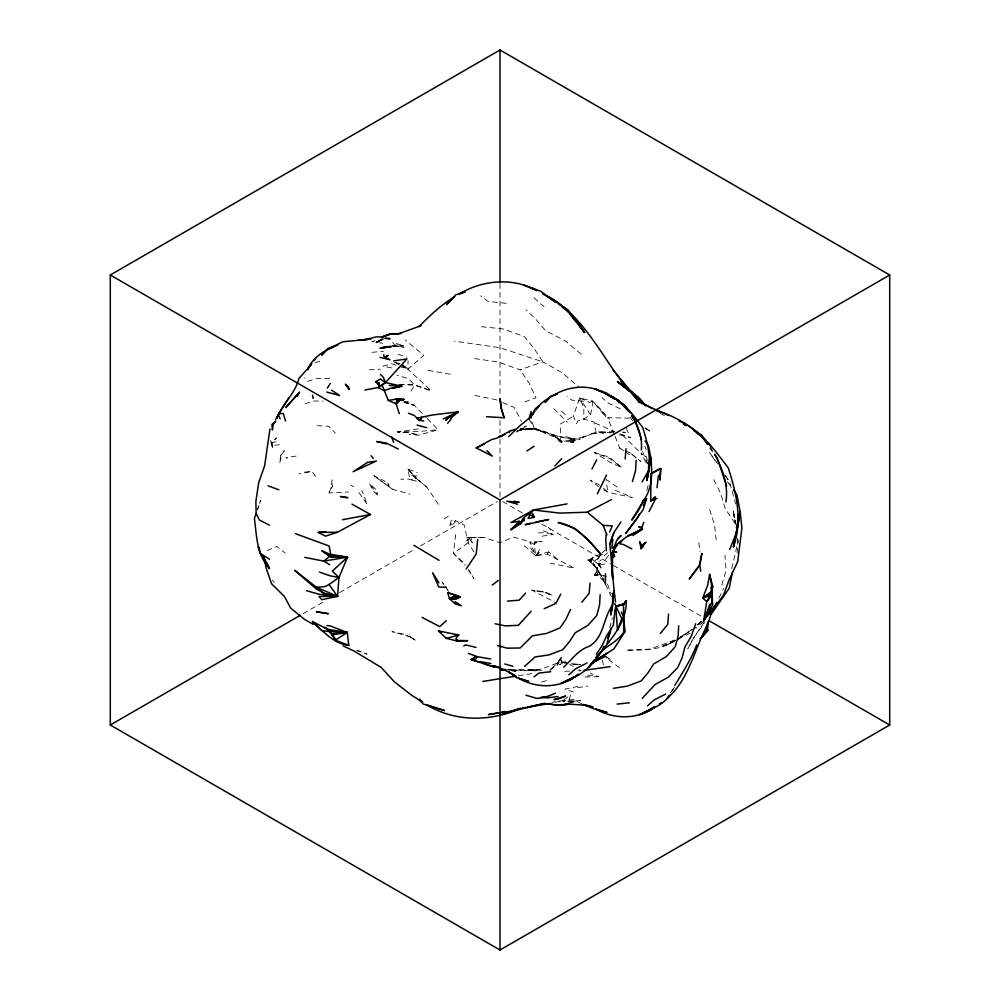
<?xml version="1.0" encoding="UTF-8"?>
<svg xmlns="http://www.w3.org/2000/svg" width="1000" height="1000" viewBox="0 0 1000 1000"><rect width="100%" height="100%" fill="white"/><g stroke="black" fill="none" stroke-linecap="round" stroke-linejoin="round"><path stroke-width="0.75" stroke-dasharray="5 3.75" d="M399.087 384.6L413.913 384.837L431.225 390.712L407.9 369.263L408.062 360.775M592.575 401.062L592.275 407.438L590.45 414.812L583.8 419.15L577.962 420.887L576.55 423.475L573.35 416.125L579.675 397.9L592.575 401.062L601.8 410.6L606.013 417.137L592.575 401.062L589.65 402.45L579.675 397.9L583.85 407.7L583.8 419.15L594.038 422.013L596.025 432.537L582.675 437.275L586.5 435.775C565.675 444.85 545.5 428.625 525.538 428.6L520 428.612L524.987 429.487L534.575 428.438L553.175 434.812L569.75 438.8L579.788 439.15L586.5 435.775M272.4 447.788L272.7 442.463L276.45 437.775L271.212 443.062L272.4 447.788L270.538 440.213M473.9 551.875L468.2 542.712L468.263 537.413L466.65 540.988L470.763 537.413L484.5 537.575L499.775 542.675L513.725 537.112L529.925 541.788L534.225 544.362L535.75 555.812L547.413 554.125L574.487 568.25L550.337 563.162M737.1 553.138L738.025 541.487L737.45 537.225M517.737 430.913C531.962 425.2 548 430.737 559.2 440.188L560.163 439.663L560.6 435.1L560.188 424.125L573.35 416.125M534.225 544.362L534.675 541.938L542.062 541.375L534.513 542.013L536.862 542.2L534.225 544.362L534.675 541.938M455.75 534.475L453.375 553.375L464.787 565.225M597.562 567.825L597.125 570.95L594.438 575.538L597.587 574.525L603.95 575.913M329.1 492.962L331 487.775L332.113 479.825L332.4 486.5L329.1 492.962L348.488 492.013M573.062 442.088L573.962 441.662L571.65 442.287L567.825 441.225L574.963 439.237L573.05 440.737L569.75 438.8L573.062 442.088L574.963 439.237L563.312 441.375L559.462 439.95L563.25 441.512L573.088 441.925L574.087 443.175L573.088 441.925L574.963 439.237L563.938 435.887M731.787 568.575L738.025 541.487L737.55 538.5M271.212 443.062L271.475 441.938M609.725 627.875L612.362 617.663M550.087 669.85L557.812 662.725L560.95 657.212L557.812 662.725L549.95 670.062M646.762 490.55L648.863 483.025M721.825 584.987L726.062 570.413L724.975 555.112M569 699.887L570.65 694.975L562.463 700.713L553.837 702.575M257.325 510.062L260.775 500.337L257.688 509.025M594.963 560.513L597.788 558.975L600.225 554.825M559.212 660.875L557.487 664.938L549.1 670.812M718.9 598.125L723.637 588.438M455.5 520.688L454.025 523.55L449.875 525.6L451.062 520.938L452.35 520.125L449.875 525.6L455.5 520.688L464.412 525.225L466.838 537.413L484.5 537.575M547.413 554.125L548.575 551.888L558.275 559.963M601 553.875L593.362 557.288L590.025 561L595.75 567.087L604.125 579.163M595.363 573.825L594.888 574.587L597.725 575.775L597.112 567.513L597.137 570.337L594.888 574.587L597.725 575.775L606.388 583.088M560.325 659.488L561.5 657.425L557.812 662.725L557.487 664.938L560.875 660.113L560.562 658.775L561.55 661.225L560.875 660.113L566.888 662.812L559.538 664.712L562.487 662.9L566.888 662.812M524.325 545.8L535.75 555.812L540 548.9M597.788 558.975L600.188 555.15M671.875 691.175L675.075 686.275M670.612 692.812L674.862 686.45M704 622.45L693.3 638.413L687.8 648.85L693.3 638.413L704.55 622.7M410.988 391.037L414.663 385L431.225 390.712M608.612 555.45L605.562 559.388L608.025 557.4M561.3 442.612L561.938 442.463L555.438 436.613L560.163 439.663M697.6 624.888L702.825 619.225M535.75 555.812L540.25 551.263L535.75 555.812L530.962 548.3L529.925 541.788L535.75 555.812L548.575 551.888M595.513 574.462L594.438 575.538L597.587 574.525L606.65 576.538M702.038 621.312L693.863 628.938L677.962 638.787M602.112 552.863L605.462 549.8M331 487.775L332.4 486.5M703.5 621.688L696.025 628.2M604.263 555.812L607.55 552.863M399.162 366.275L407.9 369.263L423.713 355.325L405.275 339.95M605.575 584.188L595.75 567.087L591.638 562.325L591.163 558.812L588.387 560.212L590.6 562.163L588.387 560.212L591.188 558.625L597.15 563.263L601.25 559.775M677.35 640.3L691.3 629.5M697.175 624.925L703.062 620.35M468.2 542.712L453.375 553.375L466.025 564.812M600.95 567.975L599.4 564.525L598.35 565.275L597.15 563.263L600.887 563.387L599.062 564.012L597.15 563.263L600.95 567.975L599.062 564.012M598.688 556.7L602.8 553.925M680.45 637.038L691.75 629.612M444.175 518.862L450.625 514.663M468.575 538.375L470.763 537.413L472.5 542.938L468.263 537.413M591.188 558.625L593.362 557.288M516.188 432.075L526.213 425.975L520.775 428.4M303.125 613.675L324.7 601.213M339.525 592.65L415.05 549.05M420.438 545.938L497.3 501.562M675.088 640.413C660.775 650.438 642.788 650.35 626 650.188L649.688 649.125L676.688 639.513L690.2 633.225M667.425 644.7L675.238 640.3L667.425 644.7L660.987 646.85L674.788 640.013M683.062 635.913L680.3 637.275M675.062 640.275L668.4 643.925L674.788 641.338M416.337 481.075L411.562 479.938L409.325 476.262L407.887 469.113L415.825 477.475L414.913 477.925L416.475 478.612L411.562 479.938L408.312 479.05L400.8 479.225M573.05 440.737L572.1 441.175L579.788 439.15M611.4 596.7C604.788 583.787 599.975 568.475 587.65 559.875L591.45 561.613L589.538 559.525L591.163 558.812M267.075 550.588L276.788 546.475L285.325 553.15M474.625 358.562L498.35 362.05L520.15 369.85L542.837 361.838L562.612 372.987L578.787 387.1M524.763 401.938L535.988 397.675L529.163 383.225L520.15 369.85M315.075 362.8L322.425 360.312M596.025 432.537L589.712 433.975L614.25 431.85M541.587 682.038L549.875 679.625M305.087 403.675L314.662 400.975L323.15 401.1M427.275 418.625L438.175 429.775L418.488 435.163L409.012 434.3M571.65 442.287L573.962 441.662M374.925 340.788L371.962 341.575L378.113 342.55M599.825 565.138L605.55 563.763M315.5 476.425L312.062 471.512L298.788 473.825M272.7 442.463L275.975 441.725M577.962 686.4L564.888 689.137L574.75 692.463M565.988 662.175C553.013 661.275 542.188 672.9 528.663 669.375L537.525 670.35L534.338 671L528.663 669.375L507.25 669.538M571.188 701.612L580.6 700.475L571.188 701.612L562.463 700.713L551.825 702.337M397.212 346.55L403.35 345.562L392.512 342.5L395.962 346.012L403.35 345.562L396.675 345.05L390.825 345.913L404.1 347.088L392.3 346.037M518.263 675.763L535.225 673.037M542.263 536.163L553.462 534.4L543.237 530.825M577.675 687.675L587.788 686.112M511.45 670.45L537.525 670.35M418.225 428.938L397.6 431.95L408.312 432.713L418.488 435.163L409.338 432.425L397.6 431.95L416.8 431.613L438.175 429.775M528.488 429.012L524.987 429.487L526.575 427.962L528.488 429.012L533.737 428.713L536.712 429.575L528.962 428.212M517.013 431.012L533.737 428.713L520.45 429.075M572.8 664.625L580.262 663.888M574 699.262L562.463 700.713L572.3 702.688M296.125 456.075L286.038 457.625M533.837 670.913L536.013 670.65L507.2 669.85M274.587 445.312L279.275 444.762M416.912 475.875L413.888 476.2L411.912 475.525L413.288 476.012L411.987 474.75M371.962 352.3L383.475 351.375M304.8 472.025L312.062 471.512M369.188 369.825L380.375 369.137M520.662 429.475L533.737 428.713M571.263 663.662L580.612 664.513M528.987 419.175L534.575 428.438L558.688 438.925L555.438 436.613L559.825 441.538L563.312 441.375M614.338 431.925L598.2 431.9L603.763 433.212M564.75 671.275L570.638 671.075M578 670.837L580.95 670.738L578.387 669.3M538.387 532.863L544.8 532.725L553.462 534.4M329.562 378.488L316.438 378.65L307.538 381.312L304.713 377.688M598.737 676.737L584.438 676.975L590.538 675.175L598.737 676.737L590.337 673.213M466.838 537.413L470.763 537.413L468.6 537.788L472.5 542.938M629.663 418.137L607.638 417.725L614.513 435.025M392.113 345.938L395.962 346.012M399.15 384.613L414.663 385L408.263 378.6L396.925 375.15M575.65 664.513L579.95 664.65M622.575 432.25L625.337 432.388L622.5 431.95M317.175 425.662L328.688 426.3L335.4 433.15M541.8 670.3L528.663 669.375L540.812 670.688M598.2 431.9L610.875 432.85M589.538 559.525L592.9 559.775M511.812 670.763L515.575 671.062L508.125 669.5M583.488 401.213L571.663 400.1L566.938 396.488M481.337 326.7L502.675 328.85L524.113 336.438L533.962 348.212L542.837 361.838L499.988 347.688L454.363 341.15M506.163 303.312L488.025 301.438L480.688 295.863M511.375 670.6L515.575 671.062L511.6 670.6M404.225 401.337L408.488 401.887L414.188 405.238L426.188 417.5M573.4 702.562L562.463 700.713L575.8 700.825L581.775 703.85M379.65 342.788L382.725 343.275M562.175 662.05L564.538 662.425M428.188 370.363L451.737 374.513M474.913 395.462L495.613 399.562L501.337 401.987M391.55 367.912L382.95 366.175L391.887 363.8L397.713 365.788M403.95 401.875L414.188 405.238L403.95 402.225M404.175 401.987L414.188 405.238L404.175 402.275M399.825 363.7L394.3 362.3L398.963 364.675M619.3 434.75L630.513 437.625L619.775 433.8M387.887 483.013L389.038 485.85L384.338 480.875L374.025 475.838L392.713 489.412L410.05 494.05M594.3 452.45L609.338 457.175L622.163 467.713L609.3 461.912L594.3 452.45L609.462 458.438L622.163 467.713M398.038 354.312L406.95 357.188M399.3 364.075L394.3 362.3L398.225 363.837M407.887 469.113L416.475 478.612L407.887 469.113L417.3 472.562M356.637 650.3L367 654.175L357.325 650.4M551.912 595.163L544.35 592.125L531.912 590.2L544.963 591.838L551.912 595.163L544.812 592.475L531.912 590.2L556.038 602.8M534.575 428.438L545.5 433.212L534.575 428.438L530.837 419.438M502.775 402.587L514.225 407.45L521.462 421.35M615.1 490.238L632.288 497.525L608.05 492.337L602.125 488.812M595.725 574.925L597.725 575.775L597.137 570.337M595.212 423.175L614.312 431.438M410.163 636.812L416.413 640.938L410.163 636.812L409.775 634.25M351.025 485.35L353.75 486.613M620.237 408.812L608.488 403.263L601.962 397.525M615.087 436.463L619.663 448L623.688 449.9M625.025 450.538L630.4 453.088L640.7 461.438L629.087 452.038L630.4 453.088M605.887 656.95L611.025 659.55L605.8 656.675M401.425 365.925L407.9 369.263L402.587 364.412M599.825 485.238L590.2 480.163L598.562 486.7M660.387 413.5L664.338 415.6M559.825 441.538L561.45 442.413L560.1 441.35M569.438 664.25L573.275 666.413M597.15 563.263L599.4 564.525M502.7 501.562L522.925 513.237M541.8 524.138L611.925 564.625M613.275 565.4L702.275 616.788M645.3 428.363L650.125 431.287L645.512 427.812M645.062 428.15L650.125 431.287L645.212 428.175M415.825 477.475L413.888 476.2L426.725 486.987L439.925 506.488M619.663 448L624.312 451.15M625.475 451.938L630.125 455.087M374.025 475.838L392.713 489.412M286.35 457.987L287.162 458.537M605.925 479.312L618.75 488.1M401.812 364.963L407.9 369.263M619.587 667.85L606.675 658.15L605.25 655.688M416.5 478.625L426.725 486.987M581.125 354.175L565.275 340.863L545.55 330.75L535.612 319.025L525.975 309.788M377.562 494.775L373.75 491.488L369.513 483.55L376.788 490.188L377.562 494.775L369.513 483.55M534.113 297.938L544.125 306.788M561.55 411.15L567.225 416.413M603.488 488.088L608.05 492.337L606.038 480.725M596.487 405.337L609.475 419.05M622.5 434.975L642.212 454.725L641.338 453.038L646.488 464.075M553.812 408.688L567.438 422.35M272.325 580.163L274.45 582.288M560.875 660.113L562.487 662.9M548.263 527.112L550.425 529.462M709.95 448.312L712.663 451.938M717.663 463.75L709.688 452.788L716.6 462.912M727.4 481.613L731.675 487.488M630.025 417.163L632.612 420.712M443.988 584.637L442.238 582.2L443.825 584.462M444.85 585.862L448.338 590.75M447 588.987L448.587 591.25M358.9 492.475L367.3 504.5L361.788 490.387M725.25 475.575L729.575 481.912L735.638 504.012M734.9 523.2L725.238 508.65L720.575 493.162L713.325 478.812M590.45 414.812L579.675 397.9M468.263 570.013L473.963 578.663L468.913 569.85M725.337 475.387L729.575 481.912M593.312 562.625L595.75 567.087L597.725 575.775M626.275 428.188L629.55 435.588M647.425 459.988L645.738 456.037L647.362 463.275M642.613 451.45L647.325 463.988M607.475 584L611.112 593.787M709.638 509.625L714.55 524.938L716.188 540.312M644.762 446.1L646.225 449.712M735.7 524.412L732.975 510.15L735.975 523.425L732.975 510.15L735.138 523.575M602.45 659.9L603.3 665.05M698.812 542.812L700.025 551.812M500 283.562L500 397.238M500 420.588L500 433.05M500 439.275L500 496.887M280.775 455.163L279.688 463.2L281.462 455.025L284.35 450.6L280.775 455.163M410.325 636.888L391.938 631.625L403.013 633.95L410.325 636.888"/><path stroke-width="1.5" d="M605.375 584.362L605.475 573.888M651 473.75L660.688 468.462L660.088 479.8L660.688 468.462L651 473.75L650.725 500.913L656.963 498.363M641.363 450.025C642.562 437.912 638.263 425.525 631.613 415.525M710.462 608.013L710.4 611.912L703.65 620.925L706.725 601.625L710.013 595.988M530.875 418.113L531.1 411.475L528.987 419.175M711.388 595.375L711.75 585.638L709.6 574.388L707.738 585.025L702.738 598.062L706.725 601.625L711.388 595.375L706.725 601.625M700.512 638.812L707.537 630.975L707.887 622.175M611.775 606.038L610.85 614.788L612.663 605.013L613.15 592.9L612.537 598.737M364.913 390.012L379.438 387.275L379.188 382.95L375.725 381.688L380.262 378.963L385.45 382.562L401.875 386.238L392.375 388.3M725.888 501.962C728.637 485.288 722.463 468.575 714.6 454.175L717.175 457.975L726.6 485.788M600.163 594.625L599.55 605.112L596.725 615.612L587.825 625.425L575.175 632.8L569.325 641.862L562.725 649.712L548.775 654.963L535.05 656.938L524.562 666.45M636.15 460.288L635.538 470.775L632.425 481.525M678.7 625.775L678.088 636.263L675.263 646.762L666.363 656.575L653.713 663.95L647.862 673.012L641.263 680.863L627.337 686.125L613.375 688.337M711.475 590.15L711.75 585.638L712.788 586.725L710.975 592.05L702.738 598.062L710.975 595.375M337.6 596.35L324.312 594.862L323.663 593.088L316.413 587.238L337.6 596.35L323.663 593.088L316 588.75L294.7 570.3L316.413 587.238L325.025 586.6L329.025 584.487L337.6 596.35L319 596.45L321.737 599.7L337.6 596.35L338.938 577.562L347.525 557.137L330.7 554.4L329.137 546L295.487 533.688M710.95 596.3L711.175 593.25M711.525 588.688L711.75 585.638L712.638 605.013L703.65 620.925L709.9 604.212M711.525 588.5L711.75 585.638L711.762 602.2L703.65 620.925L710.113 608.1L709.062 614.025M590.013 583.062L589.175 593.275L581.838 602.288M625.163 458.938L626 448.725M648.025 471.262L646.838 480.45C652.225 462.6 648.213 444.538 642.65 427.362C633.088 415.325 624.012 401.275 609.087 395.45M668.538 614.212L667.712 624.425L660.362 633.438M700.362 638.688L707.075 630.55L707.625 622.238M312.5 621.525C323.188 631.312 333.413 643.512 348.75 645.45L347.312 632.5L330.975 633.45L331.188 631.175L312.5 621.525L321.85 630.7L330.988 631.587M734.85 537.95L733.5 546.812C742.725 520.462 736.5 493.338 728.238 467.788C714.375 449.875 700.775 429.975 679.038 420.975M408.425 413.225L414.275 415.462L419.55 420.725L421.737 417.212L432.05 415.05L458.3 411.812L450.838 418.113M614.688 613.15L613.312 625.288L606.5 635.938L602.038 645.8L596.325 654.262M710.675 594.862L711.038 591.788M611.838 548.188L612.888 539.325L610.612 540.6M312.462 395.138L313.163 398.45M711.438 588.2L711.75 585.638M648.413 468.2L649.6 459.012M477.7 539.487L476.188 553.987L466.163 569.075M612.075 605.812L610.85 614.788L614.237 591.862L609.862 544.15L613.95 532.45L620.962 521.95M612.487 602.825L614.125 590.862L615.562 601.975M383.95 356.45L383.787 354.55M736.425 527.612L736.888 524.663M737.562 520.225L738.462 514.325M657.025 487.675L658.388 475.863L660.15 474.387M645.113 440.938L648.462 445.562L650.738 457.275L646.838 480.45L650.913 458.2M614.55 612.263L615.788 606.362L623.787 603.938L626.312 600.775C626.487 624.012 609.587 640.575 596.388 657.663M399.225 413.688L396.175 403.787L396.863 399.95L403.738 399.525L400 400.5L396.175 403.787L388.288 400.425L382.4 385.75M379.438 387.275L379.188 382.95M738.975 517.85L733.5 546.812L740.4 513.125L736.8 494.538L733.375 489.837M739.562 514.812L740.138 511.763L741.9 527.837L737.712 561.65L729.25 579.487L723.612 594.9L710.85 612.537M732.337 572.413L729.2 588.275L711.287 614.138M607.112 643.125L611.125 628.462M521.85 522.75L519.087 521.388L510.875 529.712L518.513 524.012L519.087 521.388L521.087 522.275L524.5 518.688L523.862 521.062M269.938 429.075L264.625 465.8L258.738 482.537L255.875 501.45L256.137 513.362L254.375 518.4C256.9 536.188 256.275 553.95 269.438 568.538L267 563.237M707.537 630.975L707.75 630.062L700.288 638.875M641.787 545.462L639.675 541.688L641.025 548.65L645.938 542.175L641.787 545.462L641.025 548.65L642.85 546.775M616.75 544.587L616.35 546.237L617.475 544.263L612.112 553.55M612.725 557.913L614.587 556.225L612.55 552.562L616.538 540.625L621.087 535.513L617.737 538.575M288.55 398.212L277.775 415.562L277 418.225C282.175 403.875 295.363 393.55 298.85 378.562L310.763 365.15M708.388 622.737L710.825 614.475M420.9 419.938L421.737 417.212L417.1 418.225L419.35 420.275M618.413 543.462L619.3 542.663M695.675 623.75L691.388 636.075L684.875 647.113L682.175 657.738L677.675 667.638L668.125 677.312L655.4 684.275L642.25 698.3M609.862 544.15L611.737 538.9M643.825 522.25L641.938 527.375L642.412 529.1L632.975 535.513M696.688 644.825C691.312 659.287 682.688 672.175 674.862 685.413M611.888 537.675L613.95 532.45M612.55 552.562L614.587 556.225M729.688 549.513L736.875 531.75M609.7 532.013L612.3 525.837L603.162 525.375L587.25 512.188L559.612 513.112L533.538 509.975L510.988 522.475L519.087 521.388M521.087 522.275L522.638 518.713L533.538 509.975L567.05 503.875M606.525 475.087L597.3 493.913M603.875 646.325L602.075 650.4L596.263 657.613M607.487 638.188L610.5 631.413M529.9 514.513L528.088 518.488L534.163 517.337L532.6 513.9L534.163 517.337L529.9 514.513L533.538 509.975M570.538 609.425L566.087 619L560.112 627.875L546.538 633.45L532.475 635.8L520.15 647.987L507.2 648.162L497.512 645.638M639.362 514.062L637.375 518.3L625.575 533.675L643.075 509.7L646.612 498.5L643.312 505.575M389.225 385.462L401.875 386.238L390.887 388.237L384.038 390.625L378.325 387.688L385.45 382.562L406.938 358.913L393.6 360.887M620.7 541.875L618.438 543.2M716.875 602.275L710.888 612.688M591.962 468.988L596.688 459.8M560.7 594.138L555.975 603.325L544.15 608.725M297.125 396.613L299.425 392.3L285.788 407.525L299.425 392.3M649.062 511.538L655.45 499.025L655.025 496.7L650.725 500.913M275.487 419.637L280.025 411.725L277.775 415.562M612.663 605.013C602.975 617.9 604.525 636.775 589.587 646.162C578.2 649.775 572.05 659.5 563.713 667.15M642.05 481.887L648.662 470.675M669.887 695.05C665.362 702.05 657.525 706.55 649.912 709.625L654.463 707.212L650.562 710.2L644.488 712.663L654.463 707.212C637.275 719.837 614.05 719.375 596.025 709.2L606.987 712.387L593.725 708.725L583.1 704.388M614.75 603.562L621.75 618.725L617.438 630.212L615.788 606.362L623.888 603.938L626.312 600.775L623.538 604.738L623.562 616.938L625.025 631.638L613.975 648.85L592.1 663M327.325 388.075L330.325 383.45M642.362 501.662C652.837 489.6 652.387 472.275 650.738 457.275M668.675 696.087L667.087 698.538C689.137 679.3 694.475 649.013 707.55 624.45M624.087 604.125L615.788 606.362L623.538 604.738L626.312 600.775M710.638 612.612L717.463 603.4L711.188 610.188M311.7 363.787L307.462 369.738C312.113 358.675 322.725 351.062 333.713 346.95M600.65 652.812C593.35 663.6 583.85 673.875 571.375 678.475L574.788 676.663M314.062 360.55L315.712 358.25M533.212 413.512L530.575 417.075L519.487 426.075L508.675 436.65M535.862 409.938C540.538 402.875 547.812 397.7 555.725 394.85M534.837 411.337L530.575 417.075L535.475 408.625L539.087 405.6L536.538 409.038M702.688 635.337L707.025 629.625M594.5 660.088L588.513 667.225L594.325 660.013M447.675 423.288L451.375 418.612M531.15 611.287L518.337 625.325L505.325 625.9L495.125 623.75M458.812 635.013L455.9 638.413L457.7 641.1L467.788 640.688L455.938 640.362L457.7 641.1L446.35 638.375L438.387 630.862L458.812 635.013L446.35 638.375M509.038 432.612L510.7 430.675L516.025 429.2M596.3 657.087C603.387 646.55 617.163 643.075 623.713 632.013L625.025 631.638M525.675 593.088L519.138 600.163L507.4 601.125M554.913 465.925L561.675 458.762M326.887 349.762L321.725 355.15L327.688 348.587L337.75 345.175M550.262 397.113L545.112 402.5L551.062 395.938L556.812 393.988M419.025 326.575C429.913 315.475 441.413 304.675 454.75 296.588L446.475 304.738L455.812 294.8L464.688 291.9M396.175 403.787L399.738 400.238L403.738 399.525L395.775 398.775M304.8 557.375L323.85 561.138L347.525 557.137L331.188 557.2L321.9 550.7L332.488 555.5L347.525 557.137L332.362 571.112L338.938 577.562L329.025 584.487M613.013 547.95L617.388 544.025M591.675 663.012L596.962 658.288L593.775 661.025M568.85 674.788L575.562 668.838L587.087 662.938M647.387 705.938L654.1 699.987L665.625 694.087M446.375 620.712L439.738 626.575L422.137 617.45M618.587 543.413L621.763 541.1M330.7 554.4L332.488 555.5L331.188 557.2L329.775 556.087L323.85 561.138L329.65 564.712M619.038 543.425L620.85 541.875M578.2 674.2L575.925 676.05L578.4 674.362M492.212 585.125L498.288 580.4M534.012 676.862L538.825 673.125L550.812 671.663M574.95 676.8L572.038 679.05L565.95 681.513L574.675 676.737C558.513 688.6 535.538 688.275 518.65 678.25L528.75 681.475L516.675 677.675L508.15 671.612L493.237 665.6L500.675 667.725M619.587 542.038L628.013 535.9L642.412 529.1L638.663 526.862L641.938 527.375M519.375 523.562L510.875 529.712L521.462 523.075M379.588 386.5L385.45 382.562L383.413 377.375L380.387 374.35M702.738 598.062L712.337 592.388L702.738 598.062L710.675 592.825M526.862 450.962L534.1 446.225M385.325 357.262L388.237 355.363L384.475 357.238L389.888 359.712L379.963 357.312M607.675 652.8L596.087 659.788M659.35 704.05L661.8 702.463M336.688 639.288L347.312 632.5L329.913 625.825L326.9 625.575M463.8 646.025L465.538 644.925L475.975 647.337M455.012 601.65L461.25 605.75L455.175 603.888L449.525 598.763L455.55 595.062L460.35 596.9L455.637 599.288L449.525 598.763L447.713 592.725L455.55 595.062M382.025 339.113L376.337 342.488L383.05 339.1M642.412 529.1L635.413 533.25L628.013 535.9L642.412 529.1L636.025 532.625M458.3 411.812L449.263 417.05L445.7 420.387L449.387 416.675L458.3 411.812L443.212 418.963M110.288 275L500 50L889.712 275L889.712 725L500 950L110.288 725L110.288 275L500 500L889.712 275M110.288 725L300.425 615.225M574.587 676.8L560.9 683.5L574.562 676.737M486.962 450.637L492.225 456.075L476.262 447.95L491.375 439.688M325.788 531.7L318.225 532.388L325.475 536.163L337.325 532.288L370.525 514.5L351.987 504.162M587.25 512.188L611.525 499.55M476.262 447.95L484.5 443.988M590.6 664.175L604.837 656.375L600.7 658.2M504.988 434.4L498.225 437.4L510.7 430.675M525.875 695.2L537.163 698.5L547.638 696.5L555.5 693.138M329.462 348.7L332.038 347.638M391.075 333.9L382.212 337L390.438 333.825L398.1 333.938L420.938 325.737M333.963 346.587L330.05 348.025L342.863 341.775L370.887 339.075L358.812 340.087L363.988 339.95L376.075 336.912L382.975 336.938M382.212 337L390.613 333.925M557.337 393.938L553.425 395.363C568.162 386.163 588.25 384.075 603.775 392.525M520.062 708.612C490.45 721.737 455.075 722.062 427.038 705L444.55 710.6L423.387 704.087L419.2 699.95M465 291.975L459.3 293.962C481.475 280.425 511.35 277.35 534.775 289.475M519.888 708.425L502.212 714.3L520.9 708.438L517.938 709M449.525 598.763L455.938 596.688L460.35 596.9L456 598.488L449.525 598.763L456.1 596.737L460.35 596.9L447.713 592.725M492.05 439.45L497.287 438.025M536.125 521.95L548.688 519.562L525.1 524.725L530.513 523.362M549.525 703.5L522.325 708.225M279.5 413.738L283.2 413.462L285.587 420.962M522.35 708.125L525.275 707.513M528.188 706.9L544.237 703.5L558.263 705.125L569.587 704.087L584.825 705.25L593.038 707.05L584.587 704.65M498.75 712.638L488.413 714.6L513.763 710.8L544.237 703.5L558.4 705.288L569.587 704.087L558.175 705.1M501.7 712.075L504.65 711.513M342.525 519.712L370.525 514.5M482.812 681.438L515.188 676.25M388.288 400.425L396.6 399.137L403.738 399.525M541.975 697.312L547.638 696.5M584.025 670.312L610.163 666.663M558.025 696.538L547.663 697.862L540.55 697.513M518.513 524.012L520.875 523.725M324.312 594.862L325.112 594.775L319.4 594.35L306.475 590.675M617.087 704.087L629.338 702.812M337.325 532.288L318.225 532.388M398.1 333.938L390.35 334.212L400.95 333.5M505.175 670.05L501.138 669.587L505.725 669.55M499.363 436.35L501.737 436.35M446.45 587.3L438.8 587.05L432.525 572.737L438.913 582.812M501.138 669.587L505.675 669.775M339.888 632.087L347.312 632.5L333.225 634.675L331.488 634.212L336.325 641.562M486.575 416.712L504.2 417.762L501.438 408.787L500.012 398.625L501.15 408.438L504.2 417.762M337.163 556.525L347.525 557.137M385.188 338.363L390.15 338.675L385.125 338.275M396.863 399.95L399.738 400.238M347.125 497.337L340.387 496.5L347.887 498M490.763 659L477.388 656.712L468.375 653.35M480.238 661.637L490.975 663.55M419.6 420.225L423.675 421M338.938 577.562L330.087 575.825L319.45 572.087M514 501.213L519.113 502.275L506.812 501.238L517.663 504.212M618.938 543.525L623.462 544.55L631.825 548.8M386.637 443.938L376.712 441.525L386.625 443.188L398.363 449.062M326.825 392.1L339.663 395.5L331.337 390.037M417.075 425.075L426.725 427.725M504.85 663.988L512.962 666.325M484.263 663.888L494.938 667.262L471.062 659.575L475.312 656.888L477.388 656.712L475.625 659.075L471.062 659.575L477.775 661.7M523.225 284.913L534.7 289.675M268.038 485.812L278.875 489.812M348.75 645.45L337.075 640.888L331.488 634.212M631.562 393.2L639.288 402.25L668.763 415.538M614.412 397.713L606.163 394.087M542.863 294.062C584 312.987 601.65 358.425 629.562 391.3M600.638 391.575L595.125 389.062L603.362 392.488M343.125 645.913L354.125 651.062L381.138 667.375L394.263 681.725L412.287 695.763L422.675 702.038L419.438 699.237M660.325 412.3L656.175 410.325C677.412 416.8 696.925 429.113 710.85 446.613M606.138 393.888L618.275 400.462L630.812 412.962M269.55 525.15L259.425 520.037L256.137 513.362M606.388 393.9L618.275 400.462M536.737 290.625L531.287 287.738L540.688 291.275L554.725 301.788M438.387 630.862L441.15 632.325M636 397.863L640.612 402L652.425 408.75M709.013 620.675L889.712 725M313.275 624.388L304.387 619.263L290.6 608.05L284.413 596.425L271.588 583.787L266.075 567.788L264.212 558.025M556.525 302.525L546.287 295.688C562.7 303.438 574.788 317.6 584.612 332.488L579.825 326.488M413.875 545.312L439.05 560.325M683.562 423.963L686.162 425.562L683.562 424M693.925 430.387L701.7 435.213L707.712 444.062M693.925 430.538L699.112 433.812M259.637 549.612L258.238 546.912L260.45 553.475L269.45 559.212M615.5 399.338L600.538 390.863L606.712 393.113L612.688 397.337M618.1 401.012L624.587 405.213L628.975 411.662M546.287 295.688L556.5 302.413M559.062 304.1L568 309.988L584.612 332.488L568 311.363L561.975 307M615.312 399.288L610.3 395.975L613.9 398.512M617.812 400.938L622.825 404.25L626.337 408.95M559.075 304.225L565.475 308.5L568.35 312.1M696.912 433.2L701.838 436.538L707.25 444.1M321.9 550.7L329.775 556.087M327.2 628.975L324.675 627.238L330.975 633.45M617.487 401.037L624.688 406.112L628.162 410.962M631.1 392.075L617.575 381.675L629.412 391.112M631.175 392.163L617.575 381.675L631.138 391.775L639.288 402.25M613.237 370.312L630.825 391.075L639 397.725L645.75 405.45M645.475 405.812L630.825 391.075M375.725 381.688L379.075 385.575M371.012 455.737L373.225 458.363M640.612 402L635.288 395.588L626.462 387.925L620.712 380.675M570.262 314.5L576 321.688M633.362 418.338L635.125 420.688L641.525 439.6M631.638 415.825L635.125 420.688M710.3 447.85L712.013 450.387M260.45 553.475L269.438 568.538L263.137 556.375M621.388 612.025L623.562 616.938L623.713 632.013M278.488 414.95L280.138 418.812M603.162 525.375L606.862 534.875L606.25 534.412L605.775 538.962L606.438 550.887M391.6 436.737L393.587 442.3M709.6 574.388L712.788 586.725M611.725 569.675L612.425 577M700.225 566.638L700.638 571.287M612.562 578.475L612.475 552.013M500 50L500 282.013M500 500L500 950M273.238 424.3L272.413 429.95L271.913 424.45L275.712 421.238L273.238 424.3M701.85 553.525L699.95 565.125L689.25 579L699.312 565.425L701.85 553.525M644.237 499.575L637.825 511.55L631.763 520.125L644.237 499.575M613.737 550.4L612.863 551.475L616.562 552.087L612.85 551.4L613.737 550.4M367.587 462.375L353.15 471.75L376.388 461.037L367.587 462.375M654.463 707.212L642.7 713.838L639.438 714.65L654.463 707.212M565.525 696.112L559.312 698.725L553.962 699.65L565.525 696.112M385.65 346.788L380.25 348.25L391.188 346.562L385.65 346.788M385.9 346.838L380.25 348.25L391.188 346.562L385.9 346.838M347.312 632.5L331.188 631.175L327.537 629.288L347.312 632.5M322.15 612.638L316.325 611.763L328.363 613.725L322.15 612.638M562.337 523.888L558.162 522.562C576.825 525.7 589.15 540.588 600.75 554.188L588.325 540.125L574.85 528.375L562.337 523.888M516.375 676.6L508.15 671.612L516.375 676.6M348.363 386.637L345.363 384.175L349.2 389.588L348.363 386.637"/></g></svg>
